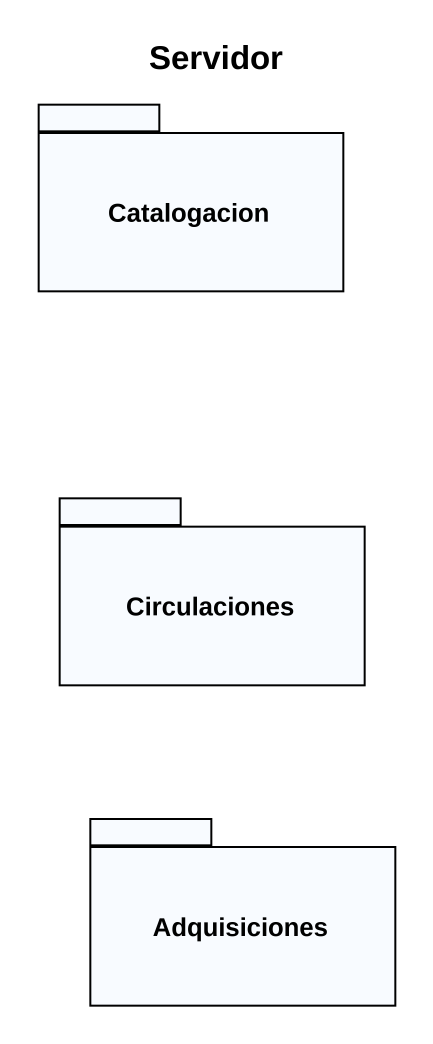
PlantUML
@startuml
title Servidor
package Catalogacion {
}
package Circulaciones {
}
package Adquisiciones {
}
@enduml
